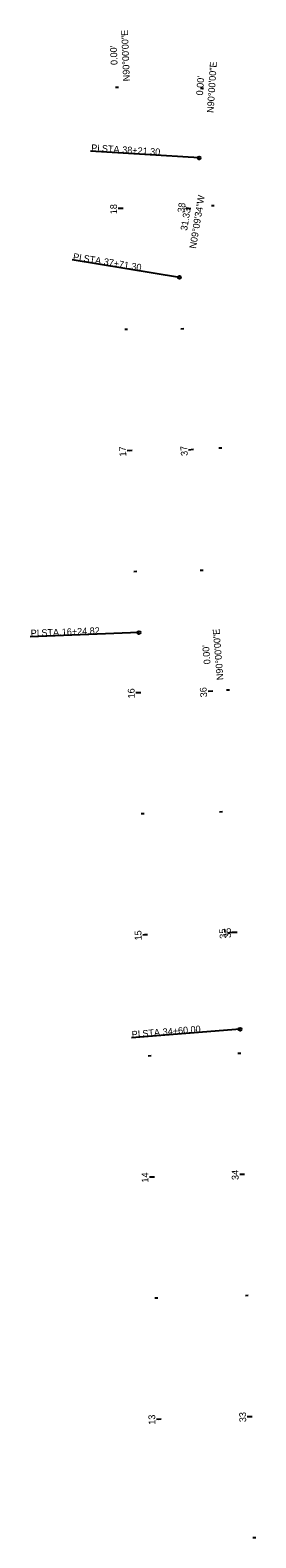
# Model space of a CAD drawing. Extents: x 144927 to 153516, y 326514 to 333203.
# Drawn here: x 152710 to 152804, y 327766 to 328388 of the extents above; entities that cross this region are included whole.
import ezdxf

# ---------------------------------------------------------------- set-up
doc = ezdxf.new("R2010")
doc.units = 0
for name, color, linetype in [('DV_X_Lot_Line', 7, 'Continuous'), ('DV_X_Property_Line', 7, 'Continuous'), ('RW_X_CL_100_Bearings', 7, 'Continuous'), ('RW_X_CL_100_Cardinal_Points', 7, 'Continuous'), ('RW_X_CL_100_Curve_Data', 7, 'Continuous'), ('RW_X_CL_100_Distances', 7, 'Continuous'), ('SC_Scratch1', 7, 'Continuous'), ('SC_Scratch2', 7, 'Continuous')]:
    doc.layers.add(name, color=color, linetype=linetype)

msp = doc.modelspace()

# ---------------------------------------------------------------- linework, layer by layer
at = {"layer": 'DV_X_Lot_Line'}
for p, q in [((152780.19, 328335.53), (152735.28, 328338.32)), ((152772.08, 328286.19), (152727.68, 328293.49)), ((152755.31, 328139.59), (152710.34, 328137.9)), ((152797.05, 327975.89), (152752.2, 327972.28))]:
    msp.add_line(p, q, dxfattribs=at)
for centre in [(152780.19, 328335.53), (152772.08, 328286.19), (152755.31, 328139.59), (152797.05, 327975.89)]:
    msp.add_circle(centre, 0.6, dxfattribs=at)
at = {"layer": 'RW_X_CL_100_Curve_Data'}
msp.add_line((152755.31, 328139.59), (152710.34, 328137.9), dxfattribs=at)
msp.add_circle((152755.31, 328139.59), 0.6, dxfattribs=at)
at = {"layer": 'SC_Scratch1'}
for p, q in [((152746.85, 328364.61), (152745.65, 328364.57)), ((152781.97, 328364.17), (152780.77, 328364.24)), ((152748.73, 328314.65), (152746.73, 328314.58)), ((152776.73, 328314.51), (152774.76, 328314.83)), ((152750.61, 328264.69), (152749.41, 328264.64)), ((152773.79, 328264.95), (152772.59, 328264.86)), ((152752.48, 328214.72), (152750.49, 328214.65)), ((152777.8, 328215.12), (152775.81, 328214.96)), ((152754.36, 328164.76), (152753.16, 328164.71)), ((152781.81, 328165.28), (152780.62, 328165.18)), ((152756.01, 328114.78), (152754.01, 328114.73)), ((152785.82, 328115.44), (152783.83, 328115.28)), ((152757.44, 328064.8), (152756.24, 328064.77)), ((152789.83, 328065.6), (152788.64, 328065.5)), ((152758.86, 328014.82), (152756.86, 328014.77)), ((152793.84, 328015.76), (152791.85, 328015.6)), ((152760.28, 327964.84), (152759.08, 327964.81)), ((152797.37, 327965.89), (152796.17, 327965.86)), ((152761.7, 327914.86), (152759.7, 327914.81)), ((152798.93, 327915.92), (152796.93, 327915.86)), ((152763.12, 327864.88), (152761.92, 327864.85)), ((152800.49, 327865.94), (152799.29, 327865.91)), ((152764.54, 327814.91), (152762.55, 327814.85)), ((152802.05, 327815.97), (152800.05, 327815.9)), ((152803.61, 327765.99), (152802.41, 327765.95))]:
    msp.add_line(p, q, dxfattribs=at)
at = {"layer": 'SC_Scratch2'}
for p, q in [((152748.73, 328314.65), (152747.53, 328314.61)), ((152786.44, 328315.72), (152785.24, 328315.69)), ((152752.48, 328214.72), (152751.29, 328214.68)), ((152789.56, 328215.77), (152788.36, 328215.73)), ((152756.01, 328114.78), (152754.81, 328114.75)), ((152792.68, 328115.82), (152791.49, 328115.78)), ((152758.86, 328014.82), (152757.66, 328014.79)), ((152795.81, 328015.87), (152793.81, 328015.81)), ((152761.7, 327914.86), (152759.7, 327914.81)), ((152798.93, 327915.92), (152797.73, 327915.88)), ((152764.54, 327814.91), (152763.34, 327814.87)), ((152802.05, 327815.97), (152800.85, 327815.93))]:
    msp.add_line(p, q, dxfattribs=at)

# ---------------------------------------------------------------- texts
at = {"layer": 'DV_X_Lot_Line'}
for s, rotation, p in [('PI', 356.43892, (152735.5, 328338.35)), (' STA. ', 356.43892, (152738.89, 328338.14)), ('38+21.30', 356.43892, (152748.32, 328337.55)), ('PI', 350.66742, (152727.9, 328293.49)), (' STA. ', 350.66742, (152731.25, 328292.94)), ('37+71.30', 350.66742, (152740.58, 328291.41)), ('PI', 2.15211, (152710.63, 328137.95)), (' STA. ', 2.15211, (152714.02, 328138.08)), ('16+24.82', 2.15211, (152723.46, 328138.44)), ('PI', 4.60132, (152752.42, 327972.34)), (' STA. ', 4.60132, (152755.8, 327972.61)), ('34+60.00', 4.60132, (152765.22, 327973.37))]:
    msp.add_text(s, height=2.8, rotation=rotation, dxfattribs=at).set_placement(p)
at = {"layer": 'DV_X_Property_Line'}
for s, rotation, p in [('N90°00\'00"E', 92.15211, (152751.56, 328367.2)), ('N90°00\'00"E', 86.43892, (152786.15, 328354.04)), ('N09°09\'34"W', 80.66742, (152778.87, 328297.93)), ('N90°00\'00"E', 94.60132, (152790.26, 328120.1))]:
    msp.add_text(s, height=2.8, rotation=rotation, dxfattribs=at).set_placement(p)
at = {"layer": 'RW_X_CL_100_Bearings'}
for s, rotation, p in [("0.00'", 92.15211, (152746.46, 328373.93)), ("0.00'", 86.43892, (152781.75, 328361.25)), ("31.33'", 80.66742, (152775.19, 328305.38)), ("0.00'", 94.60132, (152784.88, 328126.61))]:
    msp.add_text(s, height=2.8, rotation=rotation, dxfattribs=at).set_placement(p)
at = {"layer": 'RW_X_CL_100_Cardinal_Points'}
msp.add_text('N90°00\'00"E', height=2.8, rotation=92.15211, dxfattribs=at).set_placement((152751.56, 328367.2))
at = {"layer": 'RW_X_CL_100_Curve_Data'}
for s, p in [('PI', (152710.63, 328137.95)), (' STA. ', (152714.02, 328138.08)), ('16+24.82', (152723.46, 328138.44))]:
    msp.add_text(s, height=2.8, rotation=2.15211, dxfattribs=at).set_placement(p)
at = {"layer": 'RW_X_CL_100_Distances'}
msp.add_text("0.00'", height=2.8, rotation=92.15211, dxfattribs=at).set_placement((152746.46, 328373.93))
at = {"layer": 'SC_Scratch1'}
for s, rotation, p in [('38', 80.66742, (152773.91, 328312.72)), ('18', 92.15211, (152746.31, 328312.34)), ('17', 92.15211, (152750.07, 328212.33)), ('37', 94.60132, (152775.49, 328212.62)), ('16', 91.6295, (152753.58, 328112.47)), ('36', 94.60132, (152783.51, 328113)), ('15', 91.6295, (152756.42, 328012.57)), ('35', 94.60132, (152791.53, 328013.38)), ('14', 91.6295, (152759.26, 327912.64)), ('34', 91.78836, (152796.49, 327913.69)), ('13', 91.6295, (152762.11, 327812.68)), ('33', 91.78836, (152799.62, 327813.74))]:
    msp.add_text(s, height=2.8, rotation=rotation, dxfattribs=at).set_placement(p)
at = {"layer": 'SC_Scratch2'}
for s, rotation, p in [('35', 91.78836, (152793.38, 328013.61)), ('14', 91.6295, (152759.26, 327912.64))]:
    msp.add_text(s, height=2.8, rotation=rotation, dxfattribs=at).set_placement(p)

doc.saveas('drawing.dxf')
